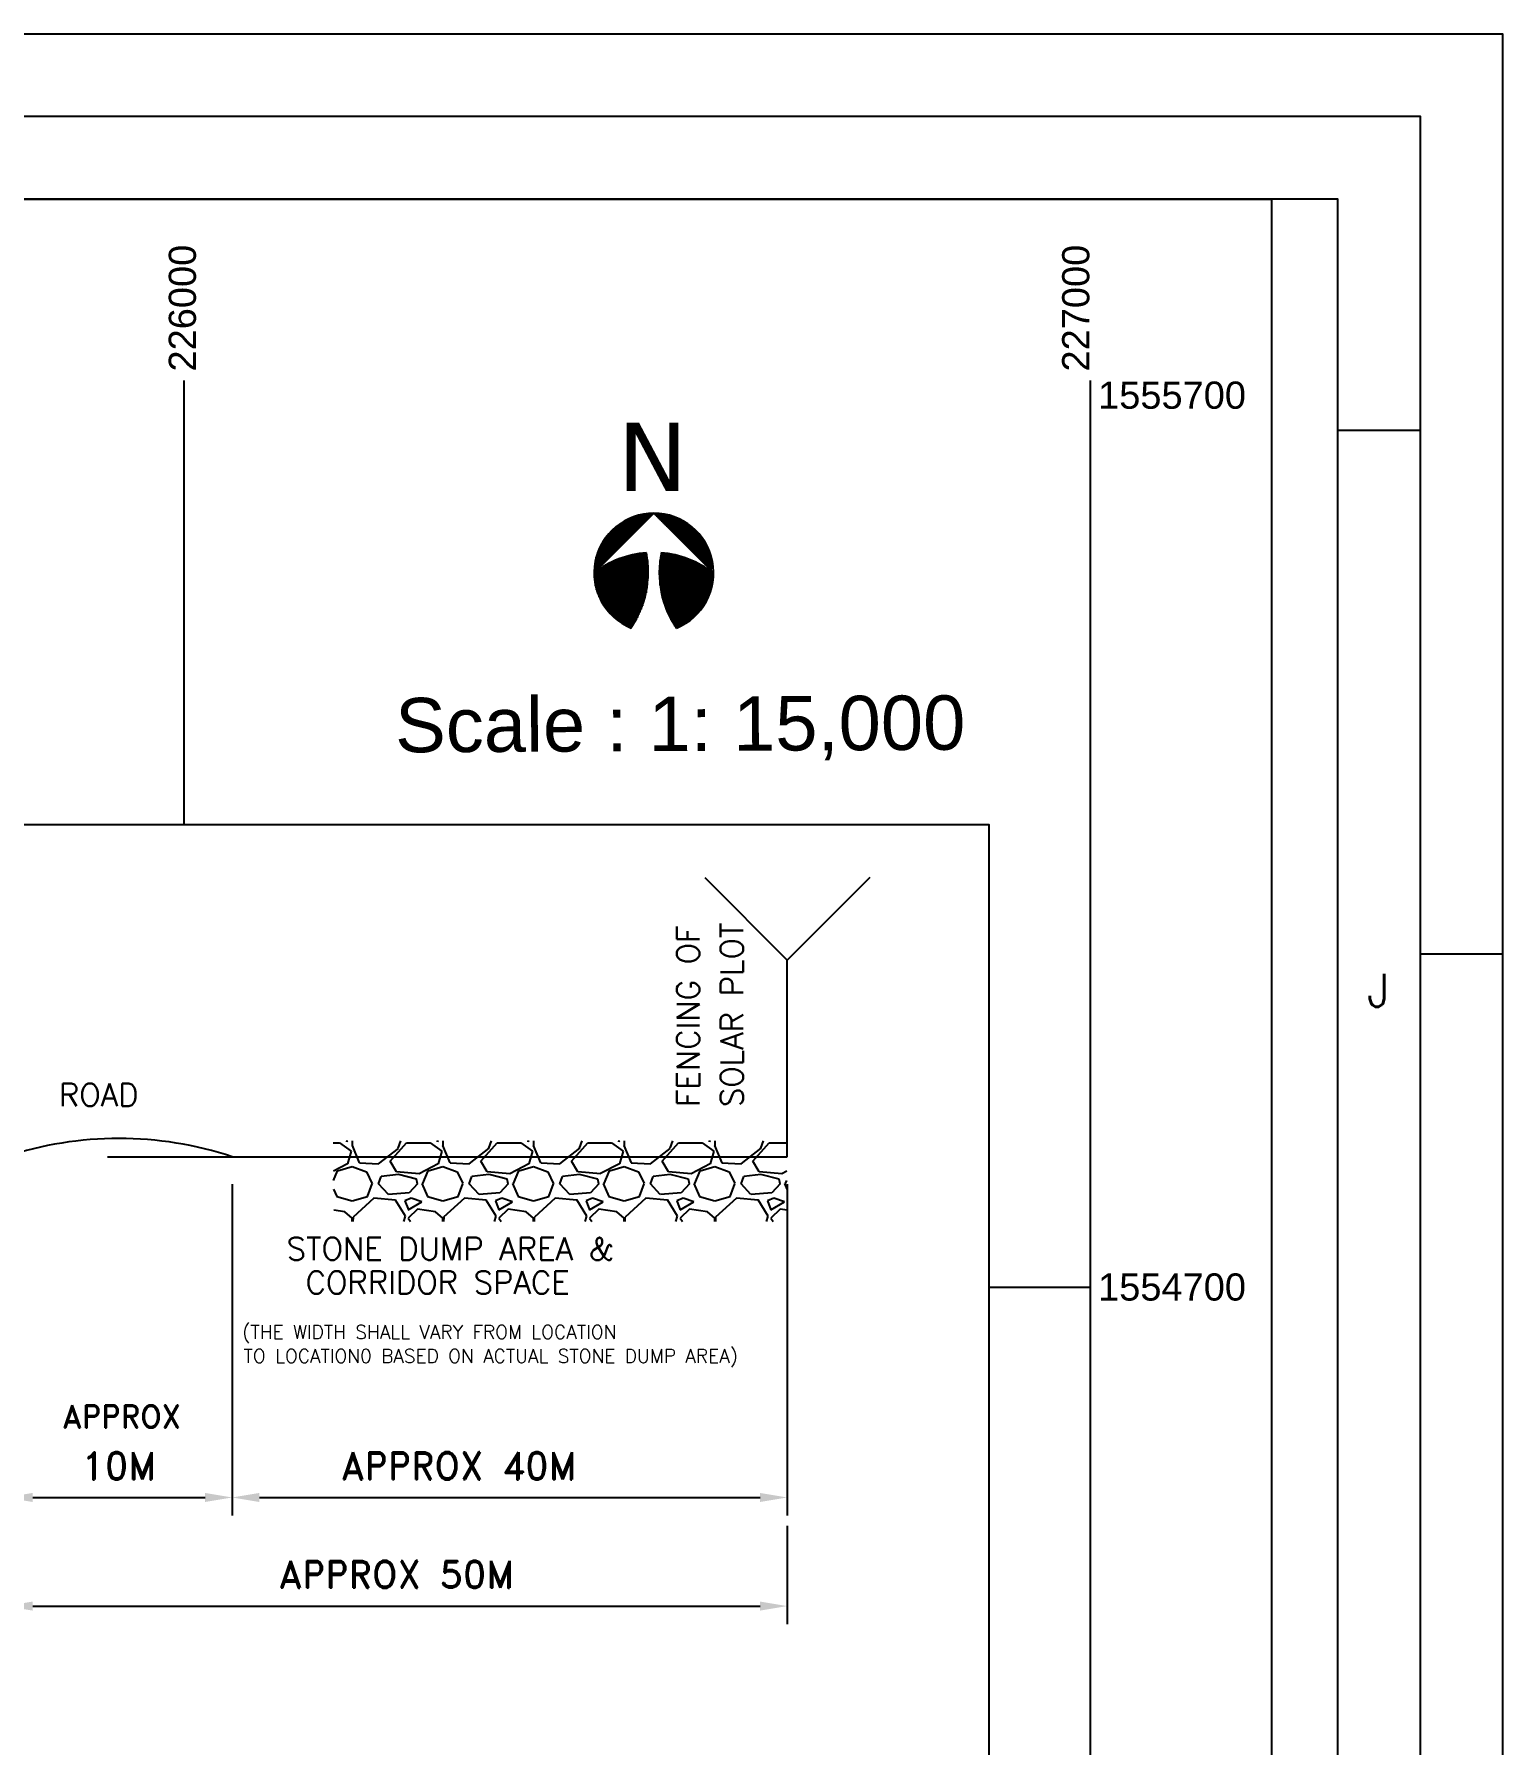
# Model space of a CAD drawing. Header units: metres. Extents: x 218545 to 227455, y 1543467 to 1556082.
# Drawn here: x 225835 to 227455, y 1554195 to 1556082 of the extents above; entities that cross this region are included whole.
import ezdxf
from ezdxf.enums import TextEntityAlignment as Align

# ---------------------------------------------------------------- set-up
doc = ezdxf.new("R2010")
doc.units = ezdxf.units.M
doc.header["$MEASUREMENT"] = 0
doc.header["$PDMODE"] = 1
doc.header["$PDSIZE"] = -10
for name, color, linetype in [('AREA FOR SURVEY', 6, 'Continuous'), ('GRID', 250, 'Continuous'), ('IMAGE', 7, 'Continuous'), ('T', 1, 'Continuous'), ('TITLE BOX', 7, 'Continuous')]:
    doc.layers.add(name, color=color, linetype=linetype)
doc.styles.add('ROMANS', font='romans')
doc.styles.add('ROMANT', font='romand.shx')
doc.styles.get("Standard").update_dxf_attribs({"font": 'arial.ttf'})
doc.styles.add('TR', font='verdana.ttf')
doc.dimstyles.get("Standard").update_dxf_attribs({"dimtxt": 0.18, "dimasz": 0.18, "dimexe": 0.18, "dimexo": 0.0625, "dimgap": 0.09, "dimtad": 0, "dimtih": 1, "dimtoh": 1, "dimdec": 4, "dimzin": 0, "dimdsep": 46, "dimtxsty": 'Standard', "dimcen": 0.09, "dimadec": 0, "dimazin": 0, "dimtfac": 1, "dimtdec": 4, "dimtofl": 0, "dimtmove": 0, "dimatfit": 3, "dimfxl": 1, "dimtolj": 1, "dimtzin": 0, "dimarcsym": 0})

# ---------------------------------------------------------------- blocks, each defined once
blk = doc.blocks.new('*D4')
at = {"layer": 'DEFPOINTS', "color": 0, "transparency": 16777216}
for p in [(226053.7, 1554843.7), (225803.7, 1554828.7), (226053.7, 1554468)]:
    blk.add_point(p, dxfattribs=at)
at = {"layer": 'T', "color": 1, "lineweight": -2, "transparency": 16777216}
for p, q in [((226053.7, 1554813.7), (226053.7, 1554448)), ((225803.7, 1554798.7), (225803.7, 1554448)), ((225833.7, 1554468), (226023.7, 1554468))]:
    blk.add_line(p, q, dxfattribs=at)
at = {"layer": 'T', "color": 1, "transparency": 16777216}
for points in [[(225833.7, 1554473), (225833.7, 1554463), (225803.7, 1554468)], [(226023.7, 1554473), (226023.7, 1554463), (226053.7, 1554468)]]:
    blk.add_solid(points, dxfattribs=at)
at = {"layer": 'T', "color": 1, "transparency": 16777216, "insert": (225928.7, 1554503), "char_height": 30, "attachment_point": 5, "style": 'ROMANT'}
blk.add_mtext('\\A1;10M', dxfattribs=at)
blk = doc.blocks.new('*D5')
at = {"layer": 'DEFPOINTS', "color": 0, "transparency": 16777216}
for p in [(226665.9, 1554843.7), (226053.7, 1554829.9), (226665.9, 1554468)]:
    blk.add_point(p, dxfattribs=at)
at = {"layer": 'T', "color": 1, "lineweight": -2, "transparency": 16777216}
for p, q in [((226665.9, 1554813.7), (226665.9, 1554448)), ((226053.7, 1554799.9), (226053.7, 1554448)), ((226083.7, 1554468), (226635.9, 1554468))]:
    blk.add_line(p, q, dxfattribs=at)
at = {"layer": 'T', "color": 1, "transparency": 16777216}
for points in [[(226083.7, 1554473), (226083.7, 1554463), (226053.7, 1554468)], [(226635.9, 1554473), (226635.9, 1554463), (226665.9, 1554468)]]:
    blk.add_solid(points, dxfattribs=at)
at = {"layer": 'T', "color": 1, "transparency": 16777216, "insert": (226303.7, 1554503), "char_height": 30, "attachment_point": 5, "style": 'ROMANT'}
blk.add_mtext('\\A1;APPROX 40M', dxfattribs=at)
blk = doc.blocks.new('*D6')
at = {"layer": 'DEFPOINTS', "color": 0, "transparency": 16777216}
for p in [(225803.7, 1554468), (226665.9, 1554466.7), (226665.9, 1554348.2)]:
    blk.add_point(p, dxfattribs=at)
at = {"layer": 'T', "color": 1, "lineweight": -2, "transparency": 16777216}
for p, q in [((225803.7, 1554438), (225803.7, 1554328.2)), ((226665.9, 1554436.7), (226665.9, 1554328.2)), ((225833.7, 1554348.2), (226635.9, 1554348.2))]:
    blk.add_line(p, q, dxfattribs=at)
at = {"layer": 'T', "color": 1, "transparency": 16777216}
for points in [[(225833.7, 1554353.2), (225833.7, 1554343.2), (225803.7, 1554348.2)], [(226635.9, 1554353.2), (226635.9, 1554343.2), (226665.9, 1554348.2)]]:
    blk.add_solid(points, dxfattribs=at)
at = {"layer": 'T', "color": 1, "transparency": 16777216, "insert": (226234.8, 1554383.2), "char_height": 30, "attachment_point": 5, "style": 'ROMANT'}
blk.add_mtext('\\A1;APPROX 50M', dxfattribs=at)

msp = doc.modelspace()

# ---------------------------------------------------------------- hatches: boundary and pattern name
at = {"layer": 'T'}
h = msp.add_hatch(dxfattribs=at)
h.set_pattern_fill('GRAVEL', color=256, scale=100)
h.set_pattern_definition([(228.0127875, (80257.27, 1551613.47), (-800, -900), [13.4536, -1331.908805]), (184.9697407, (80248.2704, 1551603.4702), (1200, 100), [23.0868, -2285.592476]), (132.510447, (80225.2704, 1551601.47), (1000, -1100), [16.2788, -1611.60326]), (267.273689, (80186.2704, 1551576.4702), (100, 2000), [21.0238, -2081.355804]), (292.833654, (80185.2704, 1551555.4702), (-500, 1200), [20.6155, -2040.93731]), (357.273689, (80193.2704, 1551536.4702), (-2000, 100), [21.0238, -2081.355804]), (37.6942405, (80214.2704, 1551535.4702), (-1300, -1000), [27.8029, -2752.484855]), (72.2553284, (80236.2704, 1551552.4702), (700, 2200), [26.2488, -2598.63215]), (121.4295656, (80244.2704, 1551577.4702), (-800, 1300), [21.095, -2088.40731]), (175.236358, (80233.27, 1551595.47), (1100, -100), [24.0832, -1180.07626]), (222.3974378, (80209.2704, 1551597.4702), (-1200, -1100), [31.1448, -3083.3375]), (138.814075, (80285.27, 1551575.47), (-700, 600), [10.6301, -1052.38448]), (171.4692344, (80277.2704, 1551582.47), (1300, -200), [20.2237, -2002.15114]), (225, (80257.27, 1551585.47), (-1e-14, -100), [14.1421, -127.279256]), (203.198591, (80250.27, 1551597.47), (500, 200), [7.6158, -753.96151]), (291.80141, (80243.27, 1551594.47), (-100, 300), [10.7703, -527.74618]), (30.963757, (80247.27, 1551584.47), (300, 200), [17.4929, -565.60229]), (161.56505, (80262.27, 1551593.47), (200, -100), [12.6491, -303.578666]), (16.3895403, (80185.2704, 1551594.47), (1000, 300), [17.72, -1754.284515]), (70.346176, (80202.2704, 1551599.47), (-400, -1100), [14.8661, -1471.740775]), (293.198591, (80262.27, 1551613.47), (-200, 500), [15.2315, -746.34581]), (343.6104597, (80268.2704, 1551599.47), (-1000, 300), [17.72, -1754.284515]), (339.443955, (80185.27, 1551532.47), (-500, 200), [17.088, -837.312375]), (294.7751406, (80201.2704, 1551526.47), (-500, 1100), [14.3178, -1417.464306]), (66.80141, (80263.27, 1551513.47), (200, 500), [15.2315, -746.34581]), (17.3540246, (80269.2704, 1551527.47), (-1300, -400), [16.7631, -1659.54236]), (69.443955, (80214.27, 1551513.47), (-200, -500), [8.544, -845.856375]), (101.309932, (80257.27, 1551513.47), (-100, 400), [5.099, -504.80295]), (165.963757, (80256.27, 1551518.47), (300, -100), [20.6155, -391.69506]), (186.009006, (80236.2704, 1551523.47), (1000, 100), [19.105, -1891.39232]), (303.690068, (80247.27, 1551575.47), (-100, 200), [14.4222, -346.13293]), (353.1572266, (80255.2704, 1551563.4702), (1700, -200), [25.1794, -2492.75626]), (60.945396, (80280.27, 1551560.47), (-400, -700), [10.2956, -1019.267414]), (90, (80285.27, 1551569.47), (-100, 100), [6, -94]), (120.256437, (80234.2704, 1551526.47), (400, -700), [13.8924, -1375.352]), (48.0127875, (80227.27, 1551538.47), (800, 900), [26.9072, -1318.455205]), (0, (80245.27, 1551558.47), (100, 100), [26, -74]), (325.3048465, (80271.2704, 1551558.47), (1000, -700), [15.8114, -1565.32743]), (254.054604, (80284.27, 1551549.47), (-100, -400), [14.5602, -713.45079]), (207.6459754, (80280.2704, 1551535.4702), (-1900, -1000), [23.7065, -2346.94742]), (175.4260787, (80259.2704, 1551524.4702), (-1300, 100), [25.0799, -2482.90734])])
h.paths.add_polyline_path([(226664.97071, 1554861.33307), (226164.97071, 1554861.33307), (226165.93285, 1554772.42831), (226665.93285, 1554772.42831)])

# ---------------------------------------------------------------- linework, layer by layer
for p, q in [((227364.2306, 1555644.9463, -1469.86579), (227273.32151, 1555644.9463, -1469.86579)), ((227364.2306, 1555067.67358, -1469.86579), (227455.13969, 1555067.67358, -1469.86579))]:
    msp.add_line(p, q)
at = {"elevation": -1469.86579}
for points in [[(218545.13969, 1543466.9545), (227455.13969, 1543466.9545), (227455.13969, 1556081.9545), (218545.13969, 1556081.9545)], [(218636.04878, 1543557.86359), (227364.2306, 1543557.86359), (227364.2306, 1555991.04541), (218636.04878, 1555991.04541)], [(218726.95788, 1543648.77268), (227273.32151, 1543648.77268), (227273.32151, 1555900.13632), (218726.95788, 1555900.13632)]]:
    msp.add_lwpolyline(points, close=True, dxfattribs=at)
at = {"layer": 'GRID', "linetype": 'Continuous'}
for p, q in [((218800.13969, 1555900.13632, -1469.86579), (227200.13969, 1555900.13632, -1469.86579)), ((227200.13969, 1555900.13632, -1469.86579), (227200.13969, 1546500.13632, -1469.86579)), ((226000.13969, 1555700.13632, -1469.86579), (226000.13969, 1555210.22282, -1469.86579)), ((227000.13969, 1555700.13632, -1469.86579), (227000.13969, 1552658.06383, -1469.86579)), ((226888.16297, 1554700.13632, -1469.86579), (227000.13969, 1554700.13632, -1469.86579))]:
    msp.add_line(p, q, dxfattribs=at)
at = {"layer": 'IMAGE', "elevation": -1469.86579}
msp.add_lwpolyline([(223785.1046, 1555210.22282), (226888.16297, 1555210.22282), (226888.16297, 1554159.58013), (223785.1046, 1554159.58013)], close=True, dxfattribs=at)
at = {"layer": 'T'}
for p, q in [((226575.00131, 1555151.65423, -1469.86579), (226665.93285, 1555060.72268, -1469.86579)), ((226756.86439, 1555151.65423, -1469.86579), (226665.93285, 1555060.72268, -1469.86579)), ((226665.93285, 1554843.67071, -1469.86579), (226665.93285, 1555060.72268, -1469.86579)), ((225915.93285, 1554843.67071, -1469.86579), (226665.93285, 1554843.67071, -1469.86579))]:
    msp.add_line(p, q, dxfattribs=at)
msp.add_arc((225928.72197, 1554469.81027, -1469.86579), 394.20379, 71.51267438, 108.48732562, dxfattribs=at)
at = {"layer": 'TITLE BOX'}
for p, q in [((226452.93515, 1555487.87393, -1469.86579), (226518.81454, 1555553.68535, -1469.86579)), ((226452.93515, 1555487.87393, -1469.86579), (226518.81454, 1555553.68535, -1469.86579)), ((226474.89495, 1555509.81107, -1469.86579), (226474.90895, 1555536.94087, -1469.86579)), ((226474.89495, 1555509.81107, -1469.86579), (226474.90895, 1555536.94087, -1469.86579)), ((226476.26744, 1555511.18214, -1469.86579), (226476.28135, 1555538.13344, -1469.86579)), ((226476.26744, 1555511.18214, -1469.86579), (226476.28135, 1555538.13344, -1469.86579)), ((226477.63992, 1555512.55321, -1469.86579), (226477.65371, 1555539.26174, -1469.86579)), ((226477.63992, 1555512.55321, -1469.86579), (226477.65371, 1555539.26174, -1469.86579)), ((226479.01242, 1555513.92428, -1469.86579), (226479.02605, 1555540.32992, -1469.86579)), ((226479.01242, 1555513.92428, -1469.86579), (226479.02605, 1555540.32992, -1469.86579)), ((226480.3849, 1555515.29536, -1469.86579), (226480.39834, 1555541.34158, -1469.86579)), ((226480.3849, 1555515.29536, -1469.86579), (226480.39834, 1555541.34158, -1469.86579)), ((226481.75739, 1555516.66642, -1469.86579), (226481.77062, 1555542.29987, -1469.86579)), ((226481.75739, 1555516.66642, -1469.86579), (226481.77062, 1555542.29987, -1469.86579)), ((226483.12988, 1555518.0375, -1469.86579), (226483.14287, 1555543.20757, -1469.86579)), ((226483.12988, 1555518.0375, -1469.86579), (226483.14287, 1555543.20757, -1469.86579)), ((226484.50237, 1555519.40857, -1469.86579), (226484.5151, 1555544.06713, -1469.86579)), ((226484.50237, 1555519.40857, -1469.86579), (226484.5151, 1555544.06713, -1469.86579)), ((226485.87485, 1555520.77964, -1469.86579), (226485.88729, 1555544.88073, -1469.86579)), ((226485.87485, 1555520.77964, -1469.86579), (226485.88729, 1555544.88073, -1469.86579)), ((226487.24734, 1555522.15071, -1469.86579), (226487.25946, 1555545.65032, -1469.86579)), ((226487.24734, 1555522.15071, -1469.86579), (226487.25946, 1555545.65032, -1469.86579)), ((226488.61983, 1555523.52179, -1469.86579), (226488.63163, 1555546.37763, -1469.86579)), ((226488.61983, 1555523.52179, -1469.86579), (226488.63163, 1555546.37763, -1469.86579)), ((226489.99231, 1555524.89285, -1469.86579), (226490.00376, 1555547.06422, -1469.86579)), ((226489.99231, 1555524.89285, -1469.86579), (226490.00376, 1555547.06422, -1469.86579)), ((226491.36481, 1555526.26393, -1469.86579), (226491.37588, 1555547.71149, -1469.86579)), ((226491.36481, 1555526.26393, -1469.86579), (226491.37588, 1555547.71149, -1469.86579)), ((226492.73729, 1555527.635, -1469.86579), (226492.74797, 1555548.32071, -1469.86579)), ((226492.73729, 1555527.635, -1469.86579), (226492.74797, 1555548.32071, -1469.86579)), ((226494.10978, 1555529.00607, -1469.86579), (226494.12005, 1555548.89302, -1469.86579)), ((226494.10978, 1555529.00607, -1469.86579), (226494.12005, 1555548.89302, -1469.86579)), ((226495.48227, 1555530.37714, -1469.86579), (226495.4921, 1555549.42944, -1469.86579)), ((226495.48227, 1555530.37714, -1469.86579), (226495.4921, 1555549.42944, -1469.86579)), ((226496.85475, 1555531.74821, -1469.86579), (226496.86413, 1555549.93092, -1469.86579)), ((226496.85475, 1555531.74821, -1469.86579), (226496.86413, 1555549.93092, -1469.86579)), ((226498.22724, 1555533.11928, -1469.86579), (226498.23616, 1555550.39829, -1469.86579)), ((226498.22724, 1555533.11928, -1469.86579), (226498.23616, 1555550.39829, -1469.86579)), ((226499.59973, 1555534.49035, -1469.86579), (226499.60816, 1555550.83231, -1469.86579)), ((226499.59973, 1555534.49035, -1469.86579), (226499.60816, 1555550.83231, -1469.86579)), ((226500.97221, 1555535.86143, -1469.86579), (226500.98014, 1555551.23367, -1469.86579)), ((226500.97221, 1555535.86143, -1469.86579), (226500.98014, 1555551.23367, -1469.86579)), ((226502.3447, 1555537.2325, -1469.86579), (226502.35212, 1555551.60299, -1469.86579)), ((226502.3447, 1555537.2325, -1469.86579), (226502.35212, 1555551.60299, -1469.86579)), ((226503.71719, 1555538.60357, -1469.86579), (226503.72407, 1555551.94081, -1469.86579)), ((226503.71719, 1555538.60357, -1469.86579), (226503.72407, 1555551.94081, -1469.86579)), ((226505.08967, 1555539.97464, -1469.86579), (226505.096, 1555552.24765, -1469.86579)), ((226505.08967, 1555539.97464, -1469.86579), (226505.096, 1555552.24765, -1469.86579)), ((226506.46216, 1555541.34571, -1469.86579), (226506.46793, 1555552.52393, -1469.86579)), ((226506.46216, 1555541.34571, -1469.86579), (226506.46793, 1555552.52393, -1469.86579)), ((226507.83465, 1555542.71678, -1469.86579), (226507.83984, 1555552.77006, -1469.86579)), ((226507.83465, 1555542.71678, -1469.86579), (226507.83984, 1555552.77006, -1469.86579)), ((226508.74089, 1555544.07673, -1469.86579), (226508.74548, 1555552.97524, -1469.86579)), ((226508.74089, 1555544.07673, -1469.86579), (226508.74548, 1555552.97524, -1469.86579)), ((226510.11339, 1555545.4478, -1469.86579), (226510.11737, 1555553.16203, -1469.86579)), ((226510.11339, 1555545.4478, -1469.86579), (226510.11737, 1555553.16203, -1469.86579)), ((226511.48587, 1555546.81887, -1469.86579), (226511.48922, 1555553.31956, -1469.86579)), ((226511.48587, 1555546.81887, -1469.86579), (226511.48922, 1555553.31956, -1469.86579)), ((226512.85836, 1555548.18994, -1469.86579), (226512.86108, 1555553.44803, -1469.86579)), ((226512.85836, 1555548.18994, -1469.86579), (226512.86108, 1555553.44803, -1469.86579)), ((226514.23084, 1555549.56101, -1469.86579), (226514.2329, 1555553.54762, -1469.86579)), ((226514.23084, 1555549.56101, -1469.86579), (226514.2329, 1555553.54762, -1469.86579)), ((226515.60334, 1555550.93208, -1469.86579), (226515.60473, 1555553.61846, -1469.86579)), ((226515.60334, 1555550.93208, -1469.86579), (226515.60473, 1555553.61846, -1469.86579)), ((226516.97582, 1555552.30316, -1469.86579), (226516.97652, 1555553.66064, -1469.86579)), ((226516.97582, 1555552.30316, -1469.86579), (226516.97652, 1555553.66064, -1469.86579)), ((226518.81454, 1555553.68535, -1469.86579), (226584.62598, 1555487.80596, -1469.86579)), ((226518.81454, 1555553.68535, -1469.86579), (226584.62598, 1555487.80596, -1469.86579)), ((226519.71938, 1555552.30174, -1469.86579), (226519.72008, 1555553.65923, -1469.86579)), ((226519.71938, 1555552.30174, -1469.86579), (226519.72008, 1555553.65923, -1469.86579)), ((226521.09045, 1555550.92925, -1469.86579), (226521.09184, 1555553.61563, -1469.86579)), ((226521.09045, 1555550.92925, -1469.86579), (226521.09184, 1555553.61563, -1469.86579)), ((226522.46153, 1555549.55677, -1469.86579), (226522.46359, 1555553.54337, -1469.86579)), ((226522.46153, 1555549.55677, -1469.86579), (226522.46359, 1555553.54337, -1469.86579)), ((226523.83259, 1555548.18428, -1469.86579), (226523.83531, 1555553.44237, -1469.86579)), ((226523.83259, 1555548.18428, -1469.86579), (226523.83531, 1555553.44237, -1469.86579)), ((226525.20367, 1555546.81179, -1469.86579), (226525.20703, 1555553.31248, -1469.86579)), ((226525.20367, 1555546.81179, -1469.86579), (226525.20703, 1555553.31248, -1469.86579)), ((226526.57474, 1555545.43931, -1469.86579), (226526.57872, 1555553.15354, -1469.86579)), ((226526.57474, 1555545.43931, -1469.86579), (226526.57872, 1555553.15354, -1469.86579)), ((226527.94581, 1555544.06682, -1469.86579), (226527.9504, 1555552.96533, -1469.86579)), ((226527.94581, 1555544.06682, -1469.86579), (226527.9504, 1555552.96533, -1469.86579)), ((226529.31688, 1555542.69433, -1469.86579), (226529.32207, 1555552.74761, -1469.86579)), ((226529.31688, 1555542.69433, -1469.86579), (226529.32207, 1555552.74761, -1469.86579)), ((226530.68795, 1555541.32184, -1469.86579), (226530.69372, 1555552.50006, -1469.86579)), ((226530.68795, 1555541.32184, -1469.86579), (226530.69372, 1555552.50006, -1469.86579)), ((226532.05903, 1555539.94935, -1469.86579), (226532.06536, 1555552.22236, -1469.86579)), ((226532.05903, 1555539.94935, -1469.86579), (226532.06536, 1555552.22236, -1469.86579)), ((226533.4301, 1555538.57686, -1469.86579), (226533.43698, 1555551.91411, -1469.86579)), ((226533.4301, 1555538.57686, -1469.86579), (226533.43698, 1555551.91411, -1469.86579)), ((226535.26741, 1555537.21551, -1469.86579), (226535.27483, 1555551.586, -1469.86579)), ((226535.26741, 1555537.21551, -1469.86579), (226535.27483, 1555551.586, -1469.86579)), ((226536.63848, 1555535.84302, -1469.86579), (226536.64641, 1555551.21526, -1469.86579)), ((226536.63848, 1555535.84302, -1469.86579), (226536.64641, 1555551.21526, -1469.86579)), ((226538.00955, 1555534.47053, -1469.86579), (226538.01798, 1555550.81249, -1469.86579)), ((226538.00955, 1555534.47053, -1469.86579), (226538.01798, 1555550.81249, -1469.86579)), ((226539.38062, 1555533.09804, -1469.86579), (226539.38954, 1555550.37705, -1469.86579)), ((226539.38062, 1555533.09804, -1469.86579), (226539.38954, 1555550.37705, -1469.86579)), ((226540.75169, 1555531.72556, -1469.86579), (226540.76108, 1555549.90826, -1469.86579)), ((226540.75169, 1555531.72556, -1469.86579), (226540.76108, 1555549.90826, -1469.86579)), ((226542.12277, 1555530.35307, -1469.86579), (226542.1326, 1555549.40537, -1469.86579)), ((226542.12277, 1555530.35307, -1469.86579), (226542.1326, 1555549.40537, -1469.86579)), ((226543.49384, 1555528.98058, -1469.86579), (226543.5041, 1555548.86753, -1469.86579)), ((226543.49384, 1555528.98058, -1469.86579), (226543.5041, 1555548.86753, -1469.86579)), ((226544.8649, 1555527.60809, -1469.86579), (226544.87558, 1555548.29381, -1469.86579)), ((226544.8649, 1555527.60809, -1469.86579), (226544.87558, 1555548.29381, -1469.86579)), ((226546.23598, 1555526.23561, -1469.86579), (226546.24705, 1555547.68317, -1469.86579)), ((226546.23598, 1555526.23561, -1469.86579), (226546.24705, 1555547.68317, -1469.86579)), ((226547.60705, 1555524.86312, -1469.86579), (226547.61849, 1555547.03448, -1469.86579)), ((226547.60705, 1555524.86312, -1469.86579), (226547.61849, 1555547.03448, -1469.86579)), ((226548.97812, 1555523.49063, -1469.86579), (226548.98991, 1555546.34648, -1469.86579)), ((226548.97812, 1555523.49063, -1469.86579), (226548.98991, 1555546.34648, -1469.86579)), ((226550.34919, 1555522.11815, -1469.86579), (226550.36132, 1555545.61775, -1469.86579)), ((226550.34919, 1555522.11815, -1469.86579), (226550.36132, 1555545.61775, -1469.86579)), ((226551.72026, 1555520.74566, -1469.86579), (226551.7327, 1555544.84675, -1469.86579)), ((226551.72026, 1555520.74566, -1469.86579), (226551.7327, 1555544.84675, -1469.86579)), ((226553.09133, 1555519.37317, -1469.86579), (226553.10405, 1555544.03173, -1469.86579)), ((226553.09133, 1555519.37317, -1469.86579), (226553.10405, 1555544.03173, -1469.86579)), ((226554.46241, 1555518.00068, -1469.86579), (226554.4754, 1555543.17075, -1469.86579)), ((226554.46241, 1555518.00068, -1469.86579), (226554.4754, 1555543.17075, -1469.86579)), ((226555.83347, 1555516.62819, -1469.86579), (226555.8467, 1555542.26164, -1469.86579)), ((226555.83347, 1555516.62819, -1469.86579), (226555.8467, 1555542.26164, -1469.86579)), ((226557.20455, 1555515.25571, -1469.86579), (226557.21799, 1555541.30193, -1469.86579)), ((226557.20455, 1555515.25571, -1469.86579), (226557.21799, 1555541.30193, -1469.86579)), ((226558.57562, 1555513.88322, -1469.86579), (226558.58925, 1555540.28885, -1469.86579)), ((226558.57562, 1555513.88322, -1469.86579), (226558.58925, 1555540.28885, -1469.86579)), ((226559.94668, 1555512.51073, -1469.86579), (226559.96047, 1555539.21926, -1469.86579)), ((226559.94668, 1555512.51073, -1469.86579), (226559.96047, 1555539.21926, -1469.86579)), ((226561.31776, 1555511.13825, -1469.86579), (226561.33167, 1555538.08955, -1469.86579)), ((226561.31776, 1555511.13825, -1469.86579), (226561.33167, 1555538.08955, -1469.86579)), ((226562.68883, 1555509.76576, -1469.86579), (226562.70283, 1555536.89556, -1469.86579)), ((226562.68883, 1555509.76576, -1469.86579), (226562.70283, 1555536.89556, -1469.86579)), ((226461.17007, 1555496.10035, -1469.86579), (226461.18228, 1555519.74695, -1469.86579)), ((226461.17007, 1555496.10035, -1469.86579), (226461.18228, 1555519.74695, -1469.86579)), ((226462.54257, 1555497.47142, -1469.86579), (226462.55528, 1555522.10854, -1469.86579)), ((226462.54257, 1555497.47142, -1469.86579), (226462.55528, 1555522.10854, -1469.86579)), ((226463.91505, 1555498.8425, -1469.86579), (226463.92817, 1555524.26568, -1469.86579)), ((226463.91505, 1555498.8425, -1469.86579), (226463.92817, 1555524.26568, -1469.86579)), ((226465.28753, 1555500.21357, -1469.86579), (226465.30097, 1555526.25287, -1469.86579)), ((226465.28753, 1555500.21357, -1469.86579), (226465.30097, 1555526.25287, -1469.86579)), ((226466.66003, 1555501.58464, -1469.86579), (226466.67371, 1555528.09532, -1469.86579)), ((226466.66003, 1555501.58464, -1469.86579), (226466.67371, 1555528.09532, -1469.86579)), ((226468.03251, 1555502.95571, -1469.86579), (226468.04637, 1555529.81209, -1469.86579)), ((226468.03251, 1555502.95571, -1469.86579), (226468.04637, 1555529.81209, -1469.86579)), ((226469.405, 1555504.32678, -1469.86579), (226469.41899, 1555531.41808, -1469.86579)), ((226469.405, 1555504.32678, -1469.86579), (226469.41899, 1555531.41808, -1469.86579)), ((226470.77749, 1555505.69786, -1469.86579), (226470.79154, 1555532.92512, -1469.86579)), ((226470.77749, 1555505.69786, -1469.86579), (226470.79154, 1555532.92512, -1469.86579)), ((226472.14998, 1555507.06892, -1469.86579), (226472.16406, 1555534.34285, -1469.86579)), ((226472.14998, 1555507.06892, -1469.86579), (226472.16406, 1555534.34285, -1469.86579)), ((226473.52246, 1555508.44, -1469.86579), (226473.53652, 1555535.67921, -1469.86579)), ((226473.52246, 1555508.44, -1469.86579), (226473.53652, 1555535.67921, -1469.86579)), ((226564.05991, 1555508.39327, -1469.86579), (226564.07397, 1555535.63249, -1469.86579)), ((226564.05991, 1555508.39327, -1469.86579), (226564.07397, 1555535.63249, -1469.86579)), ((226565.43097, 1555507.02078, -1469.86579), (226565.44505, 1555534.2947, -1469.86579)), ((226565.43097, 1555507.02078, -1469.86579), (226565.44505, 1555534.2947, -1469.86579)), ((226566.80205, 1555505.6483, -1469.86579), (226566.8161, 1555532.87556, -1469.86579)), ((226566.80205, 1555505.6483, -1469.86579), (226566.8161, 1555532.87556, -1469.86579)), ((226568.17312, 1555504.27581, -1469.86579), (226568.1871, 1555531.3671, -1469.86579)), ((226568.17312, 1555504.27581, -1469.86579), (226568.1871, 1555531.3671, -1469.86579)), ((226569.54419, 1555502.90332, -1469.86579), (226569.55805, 1555529.7597, -1469.86579)), ((226569.54419, 1555502.90332, -1469.86579), (226569.55805, 1555529.7597, -1469.86579)), ((226570.91526, 1555501.53084, -1469.86579), (226570.92895, 1555528.04151, -1469.86579)), ((226570.91526, 1555501.53084, -1469.86579), (226570.92895, 1555528.04151, -1469.86579)), ((226572.28633, 1555500.15835, -1469.86579), (226572.29977, 1555526.19765, -1469.86579)), ((226572.28633, 1555500.15835, -1469.86579), (226572.29977, 1555526.19765, -1469.86579)), ((226573.65741, 1555498.78586, -1469.86579), (226573.67053, 1555524.20904, -1469.86579)), ((226573.65741, 1555498.78586, -1469.86579), (226573.67053, 1555524.20904, -1469.86579)), ((226575.02848, 1555497.41337, -1469.86579), (226575.04119, 1555522.05049, -1469.86579)), ((226575.02848, 1555497.41337, -1469.86579), (226575.04119, 1555522.05049, -1469.86579)), ((226576.39955, 1555496.04088, -1469.86579), (226576.41176, 1555519.68748, -1469.86579)), ((226576.39955, 1555496.04088, -1469.86579), (226576.41176, 1555519.68748, -1469.86579)), ((226455.21389, 1555490.60494, -1469.86579), (226455.22134, 1555505.04009, -1469.86579)), ((226455.21389, 1555490.60494, -1469.86579), (226455.22134, 1555505.04009, -1469.86579)), ((226457.05261, 1555491.98714, -1469.86579), (226457.06231, 1555510.78504, -1469.86579)), ((226457.05261, 1555491.98714, -1469.86579), (226457.06231, 1555510.78504, -1469.86579)), ((226458.42511, 1555493.35821, -1469.86579), (226458.43586, 1555514.18638, -1469.86579)), ((226458.42511, 1555493.35821, -1469.86579), (226458.43586, 1555514.18638, -1469.86579)), ((226459.79759, 1555494.72929, -1469.86579), (226459.80915, 1555517.13144, -1469.86579)), ((226459.79759, 1555494.72929, -1469.86579), (226459.80915, 1555517.13144, -1469.86579)), ((226470.74503, 1555442.80433, -1469.86579), (226470.77405, 1555499.03663, -1469.86579)), ((226470.74503, 1555442.80433, -1469.86579), (226470.77405, 1555499.03663, -1469.86579)), ((226472.11608, 1555441.38518, -1469.86579), (226472.14618, 1555499.70664, -1469.86579)), ((226472.11608, 1555441.38518, -1469.86579), (226472.14618, 1555499.70664, -1469.86579)), ((226473.48717, 1555440.0474, -1469.86579), (226473.51829, 1555500.3528, -1469.86579)), ((226473.48717, 1555440.0474, -1469.86579), (226473.51829, 1555500.3528, -1469.86579)), ((226474.85829, 1555438.78433, -1469.86579), (226474.89039, 1555500.97559, -1469.86579)), ((226474.85829, 1555438.78433, -1469.86579), (226474.89039, 1555500.97559, -1469.86579)), ((226476.22946, 1555437.59034, -1469.86579), (226476.26248, 1555501.57546, -1469.86579)), ((226476.22946, 1555437.59034, -1469.86579), (226476.26248, 1555501.57546, -1469.86579)), ((226477.60065, 1555436.46062, -1469.86579), (226477.63456, 1555502.1528, -1469.86579)), ((226477.60065, 1555436.46062, -1469.86579), (226477.63456, 1555502.1528, -1469.86579)), ((226478.97189, 1555435.39103, -1469.86579), (226479.00663, 1555502.70802, -1469.86579)), ((226478.97189, 1555435.39103, -1469.86579), (226479.00663, 1555502.70802, -1469.86579)), ((226480.34314, 1555434.37796, -1469.86579), (226480.37868, 1555503.24147, -1469.86579)), ((226480.34314, 1555434.37796, -1469.86579), (226480.37868, 1555503.24147, -1469.86579)), ((226481.71443, 1555433.41825, -1469.86579), (226481.75073, 1555503.75351, -1469.86579)), ((226481.71443, 1555433.41825, -1469.86579), (226481.75073, 1555503.75351, -1469.86579)), ((226483.08574, 1555432.50913, -1469.86579), (226483.12276, 1555504.24446, -1469.86579)), ((226483.08574, 1555432.50913, -1469.86579), (226483.12276, 1555504.24446, -1469.86579)), ((226484.45708, 1555431.64816, -1469.86579), (226484.49479, 1555504.71462, -1469.86579)), ((226484.45708, 1555431.64816, -1469.86579), (226484.49479, 1555504.71462, -1469.86579)), ((226485.82843, 1555430.83314, -1469.86579), (226485.86679, 1555505.16428, -1469.86579)), ((226485.82843, 1555430.83314, -1469.86579), (226485.86679, 1555505.16428, -1469.86579)), ((226487.19981, 1555430.06213, -1469.86579), (226487.23879, 1555505.5937, -1469.86579)), ((226487.19981, 1555430.06213, -1469.86579), (226487.23879, 1555505.5937, -1469.86579)), ((226488.57122, 1555429.33341, -1469.86579), (226488.61079, 1555506.00315, -1469.86579)), ((226488.57122, 1555429.33341, -1469.86579), (226488.61079, 1555506.00315, -1469.86579)), ((226489.94264, 1555428.64541, -1469.86579), (226489.98277, 1555506.39286, -1469.86579)), ((226489.94264, 1555428.64541, -1469.86579), (226489.98277, 1555506.39286, -1469.86579)), ((226491.31409, 1555427.99672, -1469.86579), (226491.35474, 1555506.76304, -1469.86579)), ((226491.31409, 1555427.99672, -1469.86579), (226491.35474, 1555506.76304, -1469.86579)), ((226492.68555, 1555427.38608, -1469.86579), (226492.7267, 1555507.11391, -1469.86579)), ((226492.68555, 1555427.38608, -1469.86579), (226492.7267, 1555507.11391, -1469.86579)), ((226494.05723, 1555427.18035, -1469.86579), (226494.09866, 1555507.44567, -1469.86579)), ((226494.05723, 1555427.18035, -1469.86579), (226494.09866, 1555507.44567, -1469.86579)), ((226495.43007, 1555429.24343, -1469.86579), (226495.47059, 1555507.75848, -1469.86579)), ((226495.43007, 1555429.24343, -1469.86579), (226495.47059, 1555507.75848, -1469.86579)), ((226496.80297, 1555431.41523, -1469.86579), (226496.84252, 1555508.05252, -1469.86579)), ((226496.80297, 1555431.41523, -1469.86579), (226496.84252, 1555508.05252, -1469.86579)), ((226498.17594, 1555433.70881, -1469.86579), (226498.21445, 1555508.32795, -1469.86579)), ((226498.17594, 1555433.70881, -1469.86579), (226498.21445, 1555508.32795, -1469.86579)), ((226499.54897, 1555436.1404, -1469.86579), (226499.58636, 1555508.58492, -1469.86579)), ((226499.54897, 1555436.1404, -1469.86579), (226499.58636, 1555508.58492, -1469.86579)), ((226500.92208, 1555438.73049, -1469.86579), (226500.95826, 1555508.82355, -1469.86579)), ((226500.92208, 1555438.73049, -1469.86579), (226500.95826, 1555508.82355, -1469.86579)), ((226502.2953, 1555441.50565, -1469.86579), (226502.33016, 1555509.04398, -1469.86579)), ((226502.2953, 1555441.50565, -1469.86579), (226502.33016, 1555509.04398, -1469.86579)), ((226503.66862, 1555444.50143, -1469.86579), (226503.70204, 1555509.24631, -1469.86579)), ((226503.66862, 1555444.50143, -1469.86579), (226503.70204, 1555509.24631, -1469.86579)), ((226505.04208, 1555447.76728, -1469.86579), (226505.07391, 1555509.43065, -1469.86579)), ((226505.04208, 1555447.76728, -1469.86579), (226505.07391, 1555509.43065, -1469.86579)), ((226506.41573, 1555451.37569, -1469.86579), (226506.44578, 1555509.59708, -1469.86579)), ((226506.41573, 1555451.37569, -1469.86579), (226506.44578, 1555509.59708, -1469.86579)), ((226507.7896, 1555455.44092, -1469.86579), (226507.81763, 1555509.7457, -1469.86579)), ((226507.7896, 1555455.44092, -1469.86579), (226507.81763, 1555509.7457, -1469.86579)), ((226509.16382, 1555460.16355, -1469.86579), (226509.18947, 1555509.87659, -1469.86579)), ((226509.16382, 1555460.16355, -1469.86579), (226509.18947, 1555509.87659, -1469.86579)), ((226510.5386, 1555465.96527, -1469.86579), (226510.56118, 1555509.72311, -1469.86579)), ((226510.5386, 1555465.96527, -1469.86579), (226510.56118, 1555509.72311, -1469.86579)), ((226511.9146, 1555474.15576, -1469.86579), (226511.92873, 1555501.5312, -1469.86579)), ((226511.9146, 1555474.15576, -1469.86579), (226511.92873, 1555501.5312, -1469.86579)), ((226525.6324, 1555474.14868, -1469.86579), (226525.64653, 1555501.52412, -1469.86579)), ((226525.6324, 1555474.14868, -1469.86579), (226525.64653, 1555501.52412, -1469.86579)), ((226526.99995, 1555465.95678, -1469.86579), (226527.02253, 1555509.71462, -1469.86579)), ((226526.99995, 1555465.95678, -1469.86579), (226527.02253, 1555509.71462, -1469.86579)), ((226528.36873, 1555460.15364, -1469.86579), (226528.39439, 1555509.86667, -1469.86579)), ((226528.36873, 1555460.15364, -1469.86579), (226528.39439, 1555509.86667, -1469.86579)), ((226529.73808, 1555455.42959, -1469.86579), (226529.76611, 1555509.73437, -1469.86579)), ((226529.73808, 1555455.42959, -1469.86579), (226529.76611, 1555509.73437, -1469.86579)), ((226531.10776, 1555451.36295, -1469.86579), (226531.1378, 1555509.58434, -1469.86579)), ((226531.10776, 1555451.36295, -1469.86579), (226531.1378, 1555509.58434, -1469.86579)), ((226532.47768, 1555447.75312, -1469.86579), (226532.5095, 1555509.41649, -1469.86579)), ((226532.47768, 1555447.75312, -1469.86579), (226532.5095, 1555509.41649, -1469.86579)), ((226533.84777, 1555444.48586, -1469.86579), (226533.88118, 1555509.23073, -1469.86579)), ((226533.84777, 1555444.48586, -1469.86579), (226533.88118, 1555509.23073, -1469.86579)), ((226535.21801, 1555441.48866, -1469.86579), (226535.25286, 1555509.02699, -1469.86579)), ((226535.21801, 1555441.48866, -1469.86579), (226535.25286, 1555509.02699, -1469.86579)), ((226536.58835, 1555438.71208, -1469.86579), (226536.62453, 1555508.80514, -1469.86579)), ((226536.58835, 1555438.71208, -1469.86579), (226536.62453, 1555508.80514, -1469.86579)), ((226537.95879, 1555436.12058, -1469.86579), (226537.99618, 1555508.5651, -1469.86579)), ((226537.95879, 1555436.12058, -1469.86579), (226537.99618, 1555508.5651, -1469.86579)), ((226539.32932, 1555433.68757, -1469.86579), (226539.36783, 1555508.30671, -1469.86579)), ((226539.32932, 1555433.68757, -1469.86579), (226539.36783, 1555508.30671, -1469.86579)), ((226540.69991, 1555431.39257, -1469.86579), (226540.73946, 1555508.02987, -1469.86579)), ((226540.69991, 1555431.39257, -1469.86579), (226540.73946, 1555508.02987, -1469.86579)), ((226542.07057, 1555429.21936, -1469.86579), (226542.1111, 1555507.7344, -1469.86579)), ((226542.07057, 1555429.21936, -1469.86579), (226542.1111, 1555507.7344, -1469.86579)), ((226543.44128, 1555427.15486, -1469.86579), (226543.48271, 1555507.42018, -1469.86579)), ((226543.44128, 1555427.15486, -1469.86579), (226543.48271, 1555507.42018, -1469.86579)), ((226544.81316, 1555427.35918, -1469.86579), (226544.85431, 1555507.08701, -1469.86579)), ((226544.81316, 1555427.35918, -1469.86579), (226544.85431, 1555507.08701, -1469.86579)), ((226546.18527, 1555427.9684, -1469.86579), (226546.22592, 1555506.73472, -1469.86579)), ((226546.18527, 1555427.9684, -1469.86579), (226546.22592, 1555506.73472, -1469.86579)), ((226547.55737, 1555428.61567, -1469.86579), (226547.5975, 1555506.36312, -1469.86579)), ((226547.55737, 1555428.61567, -1469.86579), (226547.5975, 1555506.36312, -1469.86579)), ((226548.9295, 1555429.30226, -1469.86579), (226548.96907, 1555505.972, -1469.86579)), ((226548.9295, 1555429.30226, -1469.86579), (226548.96907, 1555505.972, -1469.86579)), ((226550.30167, 1555430.02956, -1469.86579), (226550.34065, 1555505.56114, -1469.86579)), ((226550.30167, 1555430.02956, -1469.86579), (226550.34065, 1555505.56114, -1469.86579)), ((226551.67384, 1555430.79915, -1469.86579), (226551.7122, 1555505.13029, -1469.86579)), ((226551.67384, 1555430.79915, -1469.86579), (226551.7122, 1555505.13029, -1469.86579)), ((226553.04603, 1555431.61276, -1469.86579), (226553.08374, 1555504.67922, -1469.86579)), ((226553.04603, 1555431.61276, -1469.86579), (226553.08374, 1555504.67922, -1469.86579)), ((226554.41826, 1555432.47232, -1469.86579), (226554.45529, 1555504.20764, -1469.86579)), ((226554.41826, 1555432.47232, -1469.86579), (226554.45529, 1555504.20764, -1469.86579)), ((226555.79051, 1555433.38002, -1469.86579), (226555.82681, 1555503.71528, -1469.86579)), ((226555.79051, 1555433.38002, -1469.86579), (226555.82681, 1555503.71528, -1469.86579)), ((226557.16279, 1555434.33831, -1469.86579), (226557.19833, 1555503.20182, -1469.86579)), ((226557.16279, 1555434.33831, -1469.86579), (226557.19833, 1555503.20182, -1469.86579)), ((226558.53509, 1555435.34997, -1469.86579), (226558.56983, 1555502.66695, -1469.86579)), ((226558.53509, 1555435.34997, -1469.86579), (226558.56983, 1555502.66695, -1469.86579)), ((226559.90741, 1555436.41815, -1469.86579), (226559.94132, 1555502.11032, -1469.86579)), ((226559.90741, 1555436.41815, -1469.86579), (226559.94132, 1555502.11032, -1469.86579)), ((226561.27978, 1555437.54645, -1469.86579), (226561.3128, 1555501.53156, -1469.86579)), ((226561.27978, 1555437.54645, -1469.86579), (226561.3128, 1555501.53156, -1469.86579)), ((226562.65217, 1555438.73902, -1469.86579), (226562.68427, 1555500.93028, -1469.86579)), ((226562.65217, 1555438.73902, -1469.86579), (226562.68427, 1555500.93028, -1469.86579)), ((226564.02461, 1555440.00067, -1469.86579), (226564.05573, 1555500.30608, -1469.86579)), ((226564.02461, 1555440.00067, -1469.86579), (226564.05573, 1555500.30608, -1469.86579)), ((226565.39707, 1555441.33704, -1469.86579), (226565.42717, 1555499.65849, -1469.86579)), ((226565.39707, 1555441.33704, -1469.86579), (226565.42717, 1555499.65849, -1469.86579)), ((226566.76959, 1555442.75477, -1469.86579), (226566.79861, 1555498.98707, -1469.86579)), ((226566.76959, 1555442.75477, -1469.86579), (226566.79861, 1555498.98707, -1469.86579)), ((226577.77062, 1555494.6684, -1469.86579), (226577.78218, 1555517.07055, -1469.86579)), ((226577.77062, 1555494.6684, -1469.86579), (226577.78218, 1555517.07055, -1469.86579)), ((226579.1417, 1555493.29591, -1469.86579), (226579.15245, 1555514.12408, -1469.86579)), ((226579.1417, 1555493.29591, -1469.86579), (226579.15245, 1555514.12408, -1469.86579)), ((226580.51277, 1555491.92342, -1469.86579), (226580.52247, 1555510.72132, -1469.86579)), ((226580.51277, 1555491.92342, -1469.86579), (226580.52247, 1555510.72132, -1469.86579)), ((226581.88383, 1555490.55093, -1469.86579), (226581.89212, 1555506.61627, -1469.86579)), ((226581.88383, 1555490.55093, -1469.86579), (226581.89212, 1555506.61627, -1469.86579)), ((226453.84141, 1555489.23387, -1469.86579), (226453.84632, 1555498.75618, -1469.86579)), ((226453.84141, 1555489.23387, -1469.86579), (226453.84632, 1555498.75618, -1469.86579)), ((226454.47748, 1555473.67193, -1469.86579), (226454.48541, 1555489.04737, -1469.86579)), ((226455.66901, 1555469.06362, -1469.86579), (226455.67977, 1555489.92192, -1469.86579)), ((226455.66901, 1555469.06362, -1469.86579), (226455.67977, 1555489.92192, -1469.86579)), ((226457.03866, 1555464.95857, -1469.86579), (226457.05205, 1555490.89613, -1469.86579)), ((226457.03866, 1555464.95857, -1469.86579), (226457.05205, 1555490.89613, -1469.86579)), ((226458.40869, 1555461.5558, -1469.86579), (226458.42432, 1555491.83862, -1469.86579)), ((226458.40869, 1555461.5558, -1469.86579), (226458.42432, 1555491.83862, -1469.86579)), ((226459.77895, 1555458.60933, -1469.86579), (226459.79657, 1555492.75038, -1469.86579)), ((226459.77895, 1555458.60933, -1469.86579), (226459.79657, 1555492.75038, -1469.86579)), ((226461.14937, 1555455.9924, -1469.86579), (226461.1688, 1555493.63232, -1469.86579)), ((226461.14937, 1555455.9924, -1469.86579), (226461.1688, 1555493.63232, -1469.86579)), ((226462.51994, 1555453.6294, -1469.86579), (226462.54103, 1555494.48532, -1469.86579)), ((226462.51994, 1555453.6294, -1469.86579), (226462.54103, 1555494.48532, -1469.86579)), ((226463.8906, 1555451.47084, -1469.86579), (226463.91323, 1555495.31017, -1469.86579)), ((226463.8906, 1555451.47084, -1469.86579), (226463.91323, 1555495.31017, -1469.86579)), ((226465.26135, 1555449.48224, -1469.86579), (226465.28541, 1555496.10762, -1469.86579)), ((226465.26135, 1555449.48224, -1469.86579), (226465.28541, 1555496.10762, -1469.86579)), ((226466.63218, 1555447.63838, -1469.86579), (226466.6576, 1555496.87836, -1469.86579)), ((226466.63218, 1555447.63838, -1469.86579), (226466.6576, 1555496.87836, -1469.86579)), ((226468.00307, 1555445.92019, -1469.86579), (226468.02976, 1555497.62304, -1469.86579)), ((226468.00307, 1555445.92019, -1469.86579), (226468.02976, 1555497.62304, -1469.86579)), ((226469.37403, 1555444.31279, -1469.86579), (226469.40191, 1555498.34227, -1469.86579)), ((226469.37403, 1555444.31279, -1469.86579), (226469.40191, 1555498.34227, -1469.86579)), ((226568.14215, 1555444.26181, -1469.86579), (226568.17003, 1555498.2913, -1469.86579)), ((226568.14215, 1555444.26181, -1469.86579), (226568.17003, 1555498.2913, -1469.86579)), ((226569.51475, 1555445.86779, -1469.86579), (226569.54143, 1555497.57065, -1469.86579)), ((226569.51475, 1555445.86779, -1469.86579), (226569.54143, 1555497.57065, -1469.86579)), ((226570.88742, 1555447.58457, -1469.86579), (226570.91283, 1555496.82455, -1469.86579)), ((226570.88742, 1555447.58457, -1469.86579), (226570.91283, 1555496.82455, -1469.86579)), ((226572.26015, 1555449.42701, -1469.86579), (226572.28421, 1555496.0524, -1469.86579)), ((226572.26015, 1555449.42701, -1469.86579), (226572.28421, 1555496.0524, -1469.86579)), ((226573.63296, 1555451.4142, -1469.86579), (226573.65559, 1555495.25353, -1469.86579)), ((226573.63296, 1555451.4142, -1469.86579), (226573.65559, 1555495.25353, -1469.86579)), ((226575.00585, 1555453.57135, -1469.86579), (226575.02693, 1555494.42727, -1469.86579)), ((226575.00585, 1555453.57135, -1469.86579), (226575.02693, 1555494.42727, -1469.86579)), ((226576.37885, 1555455.93293, -1469.86579), (226576.39828, 1555493.57285, -1469.86579)), ((226576.37885, 1555455.93293, -1469.86579), (226576.39828, 1555493.57285, -1469.86579)), ((226577.75198, 1555458.54844, -1469.86579), (226577.7696, 1555492.68949, -1469.86579)), ((226577.75198, 1555458.54844, -1469.86579), (226577.7696, 1555492.68949, -1469.86579)), ((226579.12529, 1555461.4935, -1469.86579), (226579.14091, 1555491.77632, -1469.86579)), ((226579.12529, 1555461.4935, -1469.86579), (226579.14091, 1555491.77632, -1469.86579)), ((226580.49882, 1555464.89485, -1469.86579), (226580.5122, 1555490.83241, -1469.86579)), ((226580.49882, 1555464.89485, -1469.86579), (226580.5122, 1555490.83241, -1469.86579)), ((226581.40647, 1555468.98736, -1469.86579), (226581.41724, 1555489.84566, -1469.86579)), ((226581.40647, 1555468.98736, -1469.86579), (226581.41724, 1555489.84566, -1469.86579)), ((226582.78106, 1555474.42509, -1469.86579), (226582.7885, 1555488.83723, -1469.86579)), ((226582.78106, 1555474.42509, -1469.86579), (226582.7885, 1555488.83723, -1469.86579))]:
    msp.add_line(p, q, dxfattribs=at)
for centre, radius, start, end in [((226518.78056, 1555487.83994, -1469.86579), 65.84542, 292.17969009, 247.7611686), ((226518.78056, 1555487.83994, -1469.86579), 65.84542, 292.17969009, 247.7611686), ((226518.73654, 1555402.55333, -1469.86579), 107.74705, 94.38066935, 127.64031631), ((226518.73654, 1555402.55333, -1469.86579), 107.74705, 94.38066935, 127.64031631), ((226401.83068, 1555489.04984, -1469.86579), 110.67407, 325.82476749, 10.90411867), ((226632.51355, 1555487.78124, -1469.86579), 107.74705, 168.11199876, 214.42637981), ((226632.51355, 1555487.78124, -1469.86579), 107.74705, 168.11199876, 214.42637981), ((226518.2703, 1555402.54221, -1469.86579), 107.74705, 52.30054236, 85.56018933), ((226518.2703, 1555402.54221, -1469.86579), 107.74705, 52.30054236, 85.56018933)]:
    msp.add_arc(centre, radius, start, end, dxfattribs=at)

# ---------------------------------------------------------------- texts
at = {"style": 'ROMANS'}
msp.add_text('J', height=36.36364, dxfattribs=at).set_placement((227318.01152, 1555009.16447, -1469.86579), align=Align.CENTER)
at = {"layer": 'AREA FOR SURVEY', "style": 'ROMANS'}
for s, p in [('FENCING OF', (226568.98702, 1554898.54148, -1469.86579)), ('SOLAR PLOT', (226617.31342, 1554898.54148, -1469.86579))]:
    msp.add_text(s, height=25, rotation=90, dxfattribs=at).set_placement(p)
for s, height, p in [('ROAD', 25, (225862.53487, 1554899.5528, -1469.86579)), ('STONE DUMP AREA & ', 25, (226113.68852, 1554729.92997, -1469.86579)), (' CORRIDOR SPACE', 25, (226117.5346, 1554692.6659, -1469.86579)), ('(THE WIDTH SHALL VARY FROM LOCATION ', 15, (226064.73048, 1554643.07886, -1469.86579)), ('TO LOCATION0 BASED ON ACTUAL STONE DUMP AREA)', 15, (226066.19801, 1554616.67171, -1469.86579))]:
    msp.add_text(s, height=height, dxfattribs=at).set_placement(p)
at = {"layer": 'GRID', "linetype": 'Continuous'}
for s, p in [('226000', (226013.68295, 1555709.91512, -1469.86579)), ('227000', (226999.07345, 1555709.91512, -1469.86579))]:
    msp.add_text(s, height=30, rotation=90, dxfattribs=at).set_placement(p)
for s, p in [('1555700', (227008.73943, 1555668.84173, -1469.86579)), ('1554700', (227008.73943, 1554685.17284, -1469.86579))]:
    msp.add_text(s, height=30, dxfattribs=at).set_placement(p)
at = {"layer": 'T', "insert": (225931.88927, 1554557.39699, -1469.86579), "char_height": 25, "attachment_point": 5, "style": 'ROMANT'}
msp.add_mtext('\\A1;APPROX', dxfattribs=at)
at = {"layer": 'TITLE BOX', "style": 'TR'}
msp.add_text('N', height=75.6, rotation=359.97042933, dxfattribs=at).set_placement((226517.22583, 1555577.96578, -1469.86579), align=Align.CENTER)
at = {"layer": 'TITLE BOX', "extrusion": (0.009448, 0.010215, 0.999903)}
msp.add_text('Scale : 1: 15,000', height=60, rotation=0.27117028, dxfattribs=at).set_placement((226237.28329, 1555201.84282, 16555.39785))

# ---------------------------------------------------------------- dimensions: what is measured, and where the dimension line sits
at = {"layer": 'T'}
for base, p1, p2, text, picture, middle in [((226053.72197, 1554467.95904, -1469.86579), (225803.72197, 1554828.67071, -1469.86579), (226053.72197, 1554843.67071, -1469.86579), '10M', '*D4', (225928.72197, 1554502.95904, -1469.86579)), ((226665.93285, 1554348.22536, -1469.86579), (225803.72197, 1554467.95904, -1469.86579), (226665.93285, 1554466.70904, -1469.86579), 'APPROX 50M', '*D6', (226234.82741, 1554383.22536, -1469.86579))]:
    dim = msp.add_linear_dim(base=base, p1=p1, p2=p2, text=text, dimstyle='Standard', override={"dimscale": 10, "dimtxt": 3, "dimasz": 3, "dimexe": 2, "dimexo": 3, "dimgap": 2, "dimtad": 1, "dimtih": 0, "dimdec": 0, "dimtxsty": 'ROMANT', "dimclrd": 1, "dimclre": 1, "dimclrt": 1, "dimtdec": 0, "dimtix": 1, "dimfxl": 1.25}, dxfattribs=at)
    dim.commit()
    dim.dimension.update_dxf_attribs({"geometry": picture, "text_midpoint": middle})
dim = msp.add_linear_dim(base=(226665.93285, 1554467.95904, -1469.86579), p1=(226053.72197, 1554829.92071, -1469.86579), p2=(226665.93285, 1554843.67071, -1469.86579), text='APPROX 40M', dimstyle='Standard', override={"dimscale": 10, "dimtxt": 3, "dimasz": 3, "dimexe": 2, "dimexo": 3, "dimgap": 2, "dimtad": 1, "dimtih": 0, "dimdec": 0, "dimtxsty": 'ROMANT', "dimclrd": 1, "dimclre": 1, "dimclrt": 1, "dimtdec": 0, "dimtix": 1, "dimfxl": 1.25}, dxfattribs=at)
dim.commit()
dim.dimension.update_dxf_attribs({"geometry": '*D5', "text_midpoint": (226303.72197, 1554467.95904, -1469.86579), "dimtype": 160})

doc.saveas('drawing.dxf')
